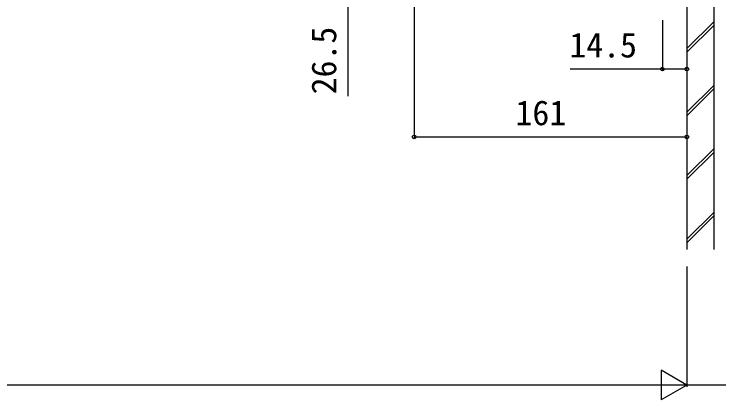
# Model space of a CAD drawing. Units: millimetres, scale not verified. Extents: x -875 to 875, y -1304 to 1296.
# Drawn here: x 9.4 to 425.3, y 62.3 to 290.1 of the extents above; entities that cross this region are included whole.
import ezdxf
from ezdxf.enums import TextEntityAlignment as Align

# ---------------------------------------------------------------- set-up
doc = ezdxf.new("R2010")
doc.units = ezdxf.units.MM
doc.header["$LTSCALE"] = 8
doc.layers.add('0-6_YKK_D', color=6, linetype='Continuous')
doc.layers.add('0-8_YSS_K', color=3, linetype='Continuous')
doc.styles.add('ＭＳ ゴシック', font='')
doc.styles.get('ＭＳ ゴシック').set_extended_font_data('MS Gothic')

msp = doc.modelspace()

# ---------------------------------------------------------------- linework, layer by layer
at = {"layer": '0-6_YKK_D'}
for p, q in [((245.43, 313.08), (245.43, 216.58)), ((406.43, 313.08), (406.43, 216.58)), ((391.93, 286.58), (391.93, 256.58)), ((406.43, 286.58), (406.43, 256.58)), ((245.43, 217.58), (406.43, 217.58)), ((406.43, 141.08), (406.43, 70.08)), ((406.43, 141.08), (406.43, 70.08)), ((406.43, 71.08), (391.274, 79.83)), ((391.274, 79.83), (391.274, 62.33)), ((388.93, 71.08), (-446.07, 71.08)), ((406.43, 71.08), (376.119, 71.08)), ((406.43, 71.08), (391.274, 62.33)), ((445.43, 71.08), (406.43, 71.08))]:
    msp.add_line(p, q, dxfattribs=at)
for points in [[(206.43, 324.08), (206.43, 297.58), (206.43, 241.689)], [(406.43, 257.58), (391.93, 257.58), (337.63, 257.58)]]:
    msp.add_lwpolyline(points, dxfattribs=at)
for centre in [(391.93, 257.58), (406.43, 257.58), (245.43, 217.58), (406.43, 217.58)]:
    msp.add_circle(centre, 1.075, dxfattribs=at)
at = {"layer": '0-8_YSS_K'}
for p, q in [((406.43, 915.58), (406.43, 151.08)), ((422.43, 151.08), (422.43, 915.58)), ((406.43, 269.675), (422.43, 285.675)), ((406.43, 267.552), (422.43, 283.552)), ((406.43, 232.199), (422.43, 248.199)), ((406.43, 230.076), (422.43, 246.076)), ((406.43, 194.722), (422.43, 210.722)), ((406.43, 192.599), (422.43, 208.599)), ((406.43, 157.245), (422.43, 173.245)), ((406.43, 155.122), (422.43, 171.122))]:
    msp.add_line(p, q, dxfattribs=at)

# ---------------------------------------------------------------- texts
at = {"layer": '0-6_YKK_D', "style": 'ＭＳ ゴシック'}
msp.add_text('26.5', height=14.66, rotation=90, dxfattribs=at).set_placement((203.93, 242.712), align=Align.BOTTOM_LEFT)
for s, p in [('14.5', (337.061, 260.08)), ('161', (305.305, 220.08))]:
    msp.add_text(s, height=14.66, dxfattribs=at).set_placement(p, align=Align.BOTTOM_LEFT)

doc.saveas('drawing.dxf')
